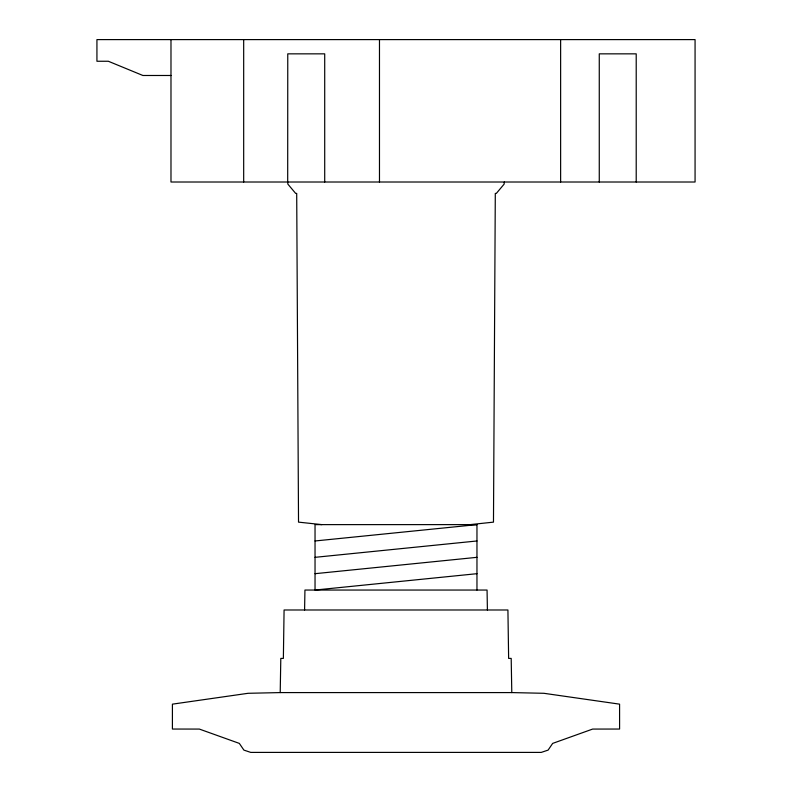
<?xml version="1.0" encoding="UTF-8"?>
<svg xmlns="http://www.w3.org/2000/svg" width="792" height="792" viewBox="0 0 792 792"><rect width="100%" height="100%" fill="white"/><g stroke="black" fill="none" stroke-linecap="round" stroke-linejoin="round"><path stroke-width="1.19" d="M280.21 692.584L280.804 658.409L283.368 658.409L284.08 609.988L507.919 609.988L508.632 658.409L511.196 658.409L511.79 692.584L543.906 693.297L619.582 704.157L619.591 729.046L592.634 729.076L552.668 743.401L548.104 750.103L541.253 752.4L250.747 752.4L243.896 750.103L239.333 743.401L199.366 729.076L172.409 729.046L172.418 704.157L248.094 693.297L280.21 692.584L511.79 692.584M304.583 609.988L304.94 590.05L487.06 590.05L487.407 609.988M504.306 182.011L504.128 184.12L496.337 193.406L495.297 193.406L493.475 522.136L470.121 524.621M315.038 540.976L476.962 524.621L476.962 590.05M315.038 557.33L476.962 540.976M315.038 573.685L476.962 557.33M476.962 573.685L315.038 590.05L315.038 524.621L476.962 524.621M170.983 75.487L142.897 75.487L108.326 61.251L96.931 61.251L96.931 39.6L695.069 39.6L695.069 182.011L170.983 182.011L170.983 39.6M321.879 524.621L298.525 522.136L296.703 193.406L295.663 193.406L287.872 184.12L287.694 182.011L287.763 53.846L324.71 53.846L324.71 182.011M636.214 182.011L636.214 53.846L599.267 53.846L599.267 182.011M560.627 39.6L560.627 182.011M379.477 39.6L379.477 182.011M243.679 39.6L243.679 182.011"/></g></svg>
